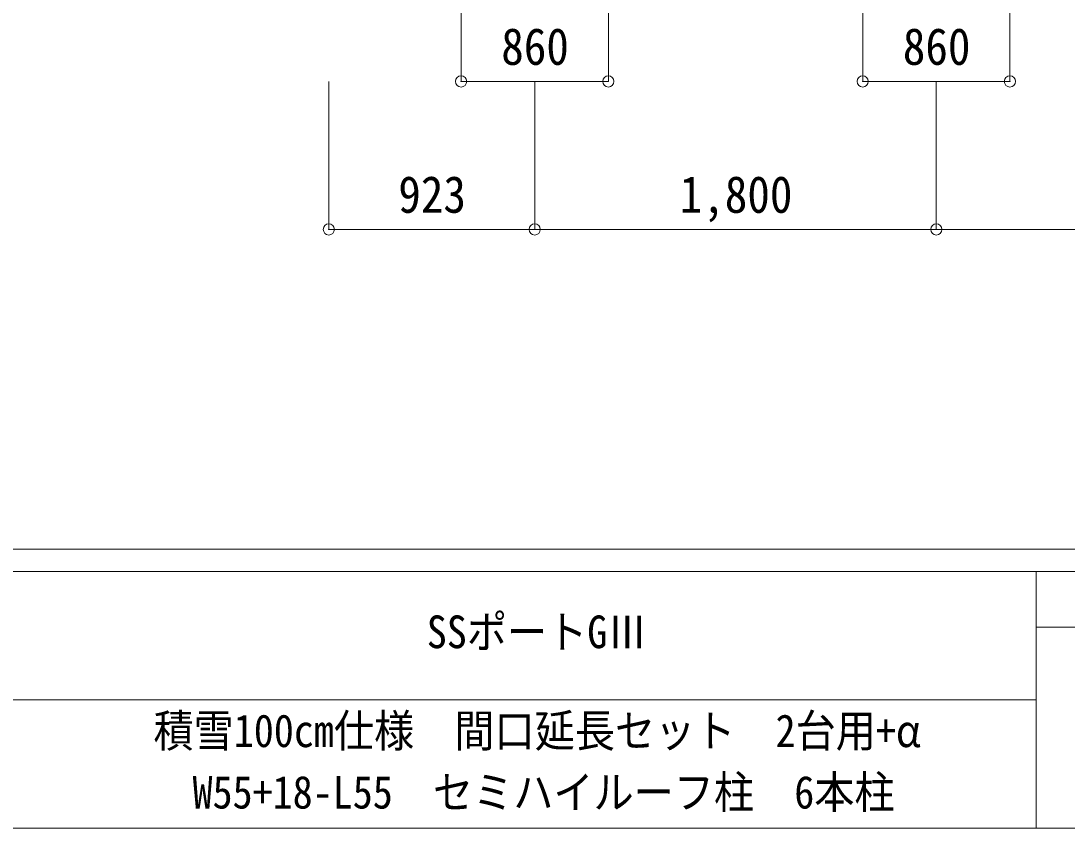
# Model space of a CAD drawing. Units: millimetres at full size, sheet at 1:50; some dimension numbers follow another scale. Extents: x -14053 to 14053, y -9700 to 9700.
# Drawn here: x -49 to 4641, y -9700 to -6082 of the extents above; entities that cross this region are included whole.
import ezdxf
from ezdxf.enums import TextEntityAlignment as Align

# ---------------------------------------------------------------- set-up
doc = ezdxf.new("R2010")
doc.units = ezdxf.units.MM
doc.header["$LTSCALE"] = 50
doc.header["$PDMODE"] = 32
doc.header["$PDSIZE"] = 50
doc.layers.add('0-6_PARTS1', color=6, linetype='Continuous', lineweight=9)
doc.layers.add('F-0', color=7, linetype='Continuous', lineweight=9)
doc.styles.add('ＭＳ ゴシック', font='')
doc.styles.get('ＭＳ ゴシック').set_extended_font_data('MS Gothic')

msp = doc.modelspace()

# ---------------------------------------------------------------- linework, layer by layer
at = {"layer": '0-6_PARTS1'}
for p, q in [((1924.58, -6352.87), (1924.58, -5769.8)), ((2584.58, -6352.87), (2584.58, -5769.8)), ((3724.58, -6352.87), (3724.58, -5769.8)), ((4384.58, -6352.87), (4384.58, -5769.8)), ((1331.58, -7016.26), (1331.58, -6352.87)), ((1924.58, -6352.87), (2584.58, -6352.87)), ((2254.58, -7016.26), (2254.58, -6352.87)), ((2254.58, -7016.26), (2254.58, -6352.87)), ((3724.58, -6352.87), (4384.58, -6352.87)), ((4054.58, -7016.26), (4054.58, -6352.87)), ((2254.58, -7016.26), (1331.58, -7016.26)), ((2254.58, -7016.26), (4054.58, -7016.26)), ((4054.58, -7016.26), (5854.58, -7016.26))]:
    msp.add_line(p, q, dxfattribs=at)
for p in [(1924.58, -6352.87), (2584.58, -6352.87), (3724.58, -6352.87), (4384.58, -6352.87), (1331.58, -7016.26), (2254.58, -7016.26), (4054.58, -7016.26)]:
    msp.add_point(p, dxfattribs=at)
at = {"layer": 'F-0', "color": 5, "lineweight": 5}
for p, q in [((-14053.43, -8450), (13346.57, -8450)), ((-14053.43, -8550), (8901.98, -8550)), ((4501.97, -8550), (4501.97, -9700)), ((4501.97, -8800), (7501.97, -8800)), ((-5748.03, -9125), (4501.97, -9125)), ((-14053.43, -9700), (13346.57, -9700))]:
    msp.add_line(p, q, dxfattribs=at)

# ---------------------------------------------------------------- texts
at = {"layer": '0-6_PARTS1', "color": 7, "style": 'ＭＳ ゴシック', "width": 0.9}
for s, p in [('860', (2104.58, -6327.87)), ('860', (3904.58, -6327.87)), ('923', (1643.08, -6991.26)), ('1,800', (2904.58, -6991.26))]:
    msp.add_text(s, height=165, dxfattribs=at).set_placement(p, align=Align.BOTTOM_LEFT)
at = {"layer": 'F-0', "style": 'ＭＳ ゴシック', "width": 0.9}
for s, p in [('SSポートGⅢ', (1770.72, -8937.5)), ('積雪100cm仕様\u3000間口延長セット\u30002台用+α', (545.72, -9380.76)), ('W55+18-L55\u3000セミハイルーフ柱\u30006本柱', (720.72, -9656.45))]:
    msp.add_text(s, height=146.6, dxfattribs=at).set_placement(p, align=Align.BOTTOM_LEFT)

doc.saveas('drawing.dxf')
